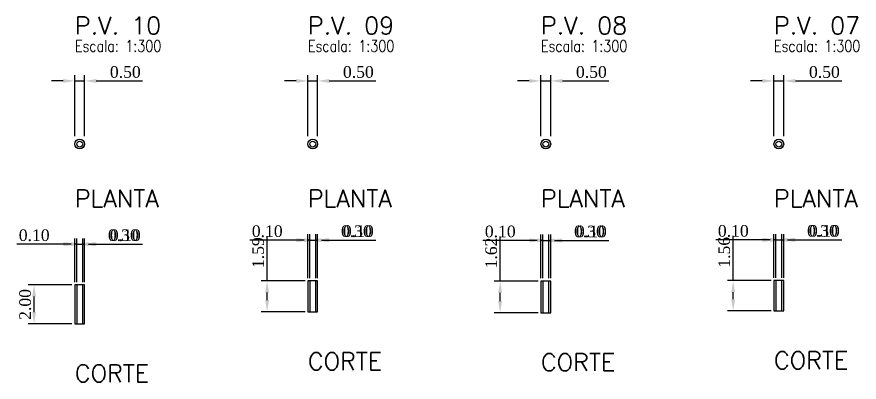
# Model space of a CAD drawing. Extents: x -44 to 14114764, y -20 to 289527804.
# Drawn here: x 360153.86 to 360197.19, y 7353289.66 to 7353308.47 of the extents above; entities that cross this region are included whole.
import ezdxf

# ---------------------------------------------------------------- set-up
doc = ezdxf.new("R2010")
doc.units = 0
doc.header["$PDMODE"] = 3
doc.header["$PDSIZE"] = 0.1
for name, color, linetype in [('DETALHE_POCO_COT', 8, 'Continuous'), ('DETALHE_POCO_FOR', 7, 'Continuous'), ('DETALHE_POCO_TIT', 5, 'Continuous'), ('DETALHE_POCO_TXT', 7, 'Continuous')]:
    doc.layers.add(name, color=color, linetype=linetype)
doc.styles.add('ROMANS', font='ROMANS.shx', dxfattribs={"height": 2})
doc.styles.get("Standard").update_dxf_attribs({"font": 'times.ttf'})
doc.dimstyles.new('ISO-25', dxfattribs={"dimtxt": 2.5, "dimasz": 2.5, "dimexe": 1.25, "dimexo": 0.625, "dimtad": 1, "dimtxsty": 'Standard', "dimcen": 2.5, "dimadec": 0, "dimazin": 0, "dimtfac": 1, "dimtmove": 0, "dimatfit": 3, "dimfxl": 1, "dimarcsym": 0})

# ---------------------------------------------------------------- blocks, each defined once
blk = doc.blocks.new('*D714')
at = {"layer": 'Defpoints', "color": 0, "transparency": 16777216}
for p in [(360157.347, 7353305.165), (360156.847, 7353302.165), (360157.347, 7353302.165)]:
    blk.add_point(p, dxfattribs=at)
at = {"layer": 'DETALHE_POCO_COT', "color": 0, "lineweight": -2, "transparency": 16777216}
for p, q in [((360156.247, 7353305.165), (360155.647, 7353305.165)), ((360156.847, 7353302.315), (360156.847, 7353305.465)), ((360156.847, 7353305.165), (360157.347, 7353305.165)), ((360157.347, 7353302.315), (360157.347, 7353305.465)), ((360157.947, 7353305.165), (360160.333, 7353305.165))]:
    blk.add_line(p, q, dxfattribs=at)
at = {"layer": 'DETALHE_POCO_COT', "color": 0, "transparency": 16777216}
for points in [[(360156.247, 7353305.265), (360156.247, 7353305.065), (360156.847, 7353305.165)], [(360157.947, 7353305.265), (360157.947, 7353305.065), (360157.347, 7353305.165)]]:
    blk.add_solid(points, dxfattribs=at)
at = {"layer": 'DETALHE_POCO_COT', "color": 0, "transparency": 16777216, "insert": (360159.44, 7353305.621), "char_height": 0.6, "attachment_point": 5}
blk.add_mtext('0.50', dxfattribs=at)
blk = doc.blocks.new('*D715')
at = {"layer": 'Defpoints', "color": 0, "transparency": 16777216}
for p in [(360154.747, 7353294.664), (360156.847, 7353294.664), (360156.847, 7353292.661)]:
    blk.add_point(p, dxfattribs=at)
at = {"layer": 'DETALHE_POCO_COT', "color": 0, "lineweight": -2, "transparency": 16777216}
for p, q in [((360156.697, 7353294.664), (360154.447, 7353294.664)), ((360154.747, 7353293.261), (360154.747, 7353294.064)), ((360156.697, 7353292.661), (360154.447, 7353292.661))]:
    blk.add_line(p, q, dxfattribs=at)
at = {"layer": 'DETALHE_POCO_COT', "color": 0, "transparency": 16777216}
for points in [[(360154.647, 7353294.064), (360154.847, 7353294.064), (360154.747, 7353294.664)], [(360154.647, 7353293.261), (360154.847, 7353293.261), (360154.747, 7353292.661)]]:
    blk.add_solid(points, dxfattribs=at)
at = {"layer": 'DETALHE_POCO_COT', "color": 0, "transparency": 16777216, "insert": (360154.291, 7353293.662), "char_height": 0.6, "attachment_point": 5, "rotation": 90}
blk.add_mtext('2.00', dxfattribs=at)
blk = doc.blocks.new('*D716')
at = {"layer": 'Defpoints', "color": 0, "transparency": 16777216}
for p in [(360156.947, 7353296.764), (360156.847, 7353294.664), (360156.947, 7353294.664)]:
    blk.add_point(p, dxfattribs=at)
at = {"layer": 'DETALHE_POCO_COT', "color": 0, "lineweight": -2, "transparency": 16777216}
for p, q in [((360156.847, 7353294.814), (360156.847, 7353297.064)), ((360156.947, 7353294.814), (360156.947, 7353297.064)), ((360156.247, 7353296.764), (360153.86, 7353296.764)), ((360156.947, 7353296.764), (360156.847, 7353296.764)), ((360157.547, 7353296.764), (360158.147, 7353296.764))]:
    blk.add_line(p, q, dxfattribs=at)
at = {"layer": 'DETALHE_POCO_COT', "color": 0, "transparency": 16777216}
for points in [[(360156.247, 7353296.864), (360156.247, 7353296.664), (360156.847, 7353296.764)], [(360157.547, 7353296.864), (360157.547, 7353296.664), (360156.947, 7353296.764)]]:
    blk.add_solid(points, dxfattribs=at)
at = {"layer": 'DETALHE_POCO_COT', "color": 0, "transparency": 16777216, "insert": (360154.753, 7353297.22), "char_height": 0.6, "attachment_point": 5}
blk.add_mtext('0.10', dxfattribs=at)
blk = doc.blocks.new('*D717')
at = {"layer": 'Defpoints', "color": 0, "transparency": 16777216}
for p in [(360157.247, 7353296.764), (360156.947, 7353294.664), (360157.247, 7353294.664)]:
    blk.add_point(p, dxfattribs=at)
at = {"layer": 'DETALHE_POCO_COT', "color": 0, "lineweight": -2, "transparency": 16777216}
for p, q in [((360156.947, 7353294.814), (360156.947, 7353297.064)), ((360157.247, 7353294.814), (360157.247, 7353297.064)), ((360156.347, 7353296.764), (360155.747, 7353296.764)), ((360156.947, 7353296.764), (360157.247, 7353296.764)), ((360157.847, 7353296.764), (360160.233, 7353296.764))]:
    blk.add_line(p, q, dxfattribs=at)
at = {"layer": 'DETALHE_POCO_COT', "color": 0, "transparency": 16777216}
for points in [[(360156.347, 7353296.864), (360156.347, 7353296.664), (360156.947, 7353296.764)], [(360157.847, 7353296.864), (360157.847, 7353296.664), (360157.247, 7353296.764)]]:
    blk.add_solid(points, dxfattribs=at)
at = {"layer": 'DETALHE_POCO_COT', "color": 0, "transparency": 16777216, "insert": (360159.34, 7353297.22), "char_height": 0.6, "attachment_point": 5}
blk.add_mtext('0.30', dxfattribs=at)
blk = doc.blocks.new('*D718')
at = {"layer": 'Defpoints', "color": 0, "transparency": 16777216}
for p in [(360157.347, 7353296.764), (360157.247, 7353294.664), (360157.347, 7353294.664)]:
    blk.add_point(p, dxfattribs=at)
at = {"layer": 'DETALHE_POCO_COT', "color": 0, "lineweight": -2, "transparency": 16777216}
for p, q in [((360157.247, 7353294.814), (360157.247, 7353297.064)), ((360157.347, 7353294.814), (360157.347, 7353297.064)), ((360156.647, 7353296.764), (360156.047, 7353296.764)), ((360157.247, 7353296.764), (360157.347, 7353296.764)), ((360157.947, 7353296.764), (360160.333, 7353296.764))]:
    blk.add_line(p, q, dxfattribs=at)
at = {"layer": 'DETALHE_POCO_COT', "color": 0, "transparency": 16777216}
for points in [[(360156.647, 7353296.864), (360156.647, 7353296.664), (360157.247, 7353296.764)], [(360157.947, 7353296.864), (360157.947, 7353296.664), (360157.347, 7353296.764)]]:
    blk.add_solid(points, dxfattribs=at)
at = {"layer": 'DETALHE_POCO_COT', "color": 0, "transparency": 16777216, "insert": (360159.44, 7353297.22), "char_height": 0.6, "attachment_point": 5}
blk.add_mtext('0.10', dxfattribs=at)
blk = doc.blocks.new('*D719')
at = {"layer": 'Defpoints', "color": 0, "transparency": 16777216}
for p in [(360169.335, 7353305.165), (360168.835, 7353302.165), (360169.335, 7353302.165)]:
    blk.add_point(p, dxfattribs=at)
at = {"layer": 'DETALHE_POCO_COT', "color": 0, "lineweight": -2, "transparency": 16777216}
for p, q in [((360168.235, 7353305.165), (360167.635, 7353305.165)), ((360168.835, 7353302.315), (360168.835, 7353305.465)), ((360168.835, 7353305.165), (360169.335, 7353305.165)), ((360169.335, 7353302.315), (360169.335, 7353305.465)), ((360169.935, 7353305.165), (360172.322, 7353305.165))]:
    blk.add_line(p, q, dxfattribs=at)
at = {"layer": 'DETALHE_POCO_COT', "color": 0, "transparency": 16777216}
for points in [[(360168.235, 7353305.265), (360168.235, 7353305.065), (360168.835, 7353305.165)], [(360169.935, 7353305.265), (360169.935, 7353305.065), (360169.335, 7353305.165)]]:
    blk.add_solid(points, dxfattribs=at)
at = {"layer": 'DETALHE_POCO_COT', "color": 0, "transparency": 16777216, "insert": (360171.429, 7353305.621), "char_height": 0.6, "attachment_point": 5}
blk.add_mtext('0.50', dxfattribs=at)
blk = doc.blocks.new('*D720')
at = {"layer": 'Defpoints', "color": 0, "transparency": 16777216}
for p in [(360166.735, 7353294.871), (360168.835, 7353294.871), (360168.835, 7353293.284)]:
    blk.add_point(p, dxfattribs=at)
at = {"layer": 'DETALHE_POCO_COT', "color": 0, "lineweight": -2, "transparency": 16777216}
for p, q in [((360166.735, 7353294.871), (360166.735, 7353297.18)), ((360168.685, 7353294.871), (360166.435, 7353294.871)), ((360166.735, 7353293.884), (360166.735, 7353294.271)), ((360168.685, 7353293.284), (360166.435, 7353293.284))]:
    blk.add_line(p, q, dxfattribs=at)
at = {"layer": 'DETALHE_POCO_COT', "color": 0, "transparency": 16777216}
for points in [[(360166.635, 7353294.271), (360166.835, 7353294.271), (360166.735, 7353294.871)], [(360166.635, 7353293.884), (360166.835, 7353293.884), (360166.735, 7353293.284)]]:
    blk.add_solid(points, dxfattribs=at)
at = {"layer": 'DETALHE_POCO_COT', "color": 0, "transparency": 16777216, "insert": (360166.279, 7353296.326), "char_height": 0.6, "attachment_point": 5, "rotation": 90}
blk.add_mtext('1.59', dxfattribs=at)
blk = doc.blocks.new('*D721')
at = {"layer": 'Defpoints', "color": 0, "transparency": 16777216}
for p in [(360168.935, 7353296.971), (360168.835, 7353294.871), (360168.935, 7353294.871)]:
    blk.add_point(p, dxfattribs=at)
at = {"layer": 'DETALHE_POCO_COT', "color": 0, "lineweight": -2, "transparency": 16777216}
for p, q in [((360168.235, 7353296.971), (360165.849, 7353296.971)), ((360168.835, 7353295.021), (360168.835, 7353297.271)), ((360168.935, 7353296.971), (360168.835, 7353296.971)), ((360168.935, 7353295.021), (360168.935, 7353297.271)), ((360169.535, 7353296.971), (360170.135, 7353296.971))]:
    blk.add_line(p, q, dxfattribs=at)
at = {"layer": 'DETALHE_POCO_COT', "color": 0, "transparency": 16777216}
for points in [[(360168.235, 7353297.071), (360168.235, 7353296.871), (360168.835, 7353296.971)], [(360169.535, 7353297.071), (360169.535, 7353296.871), (360168.935, 7353296.971)]]:
    blk.add_solid(points, dxfattribs=at)
at = {"layer": 'DETALHE_POCO_COT', "color": 0, "transparency": 16777216, "insert": (360166.742, 7353297.427), "char_height": 0.6, "attachment_point": 5}
blk.add_mtext('0.10', dxfattribs=at)
blk = doc.blocks.new('*D722')
at = {"layer": 'Defpoints', "color": 0, "transparency": 16777216}
for p in [(360169.235, 7353296.971), (360168.935, 7353294.871), (360169.235, 7353294.871)]:
    blk.add_point(p, dxfattribs=at)
at = {"layer": 'DETALHE_POCO_COT', "color": 0, "lineweight": -2, "transparency": 16777216}
for p, q in [((360168.335, 7353296.971), (360167.735, 7353296.971)), ((360168.935, 7353295.021), (360168.935, 7353297.271)), ((360168.935, 7353296.971), (360169.235, 7353296.971)), ((360169.235, 7353295.021), (360169.235, 7353297.271)), ((360169.835, 7353296.971), (360172.222, 7353296.971))]:
    blk.add_line(p, q, dxfattribs=at)
at = {"layer": 'DETALHE_POCO_COT', "color": 0, "transparency": 16777216}
for points in [[(360168.335, 7353297.071), (360168.335, 7353296.871), (360168.935, 7353296.971)], [(360169.835, 7353297.071), (360169.835, 7353296.871), (360169.235, 7353296.971)]]:
    blk.add_solid(points, dxfattribs=at)
at = {"layer": 'DETALHE_POCO_COT', "color": 0, "transparency": 16777216, "insert": (360171.329, 7353297.427), "char_height": 0.6, "attachment_point": 5}
blk.add_mtext('0.30', dxfattribs=at)
blk = doc.blocks.new('*D723')
at = {"layer": 'Defpoints', "color": 0, "transparency": 16777216}
for p in [(360169.335, 7353296.971), (360169.235, 7353294.871), (360169.335, 7353294.871)]:
    blk.add_point(p, dxfattribs=at)
at = {"layer": 'DETALHE_POCO_COT', "color": 0, "lineweight": -2, "transparency": 16777216}
for p, q in [((360168.635, 7353296.971), (360168.035, 7353296.971)), ((360169.235, 7353295.021), (360169.235, 7353297.271)), ((360169.235, 7353296.971), (360169.335, 7353296.971)), ((360169.335, 7353295.021), (360169.335, 7353297.271)), ((360169.935, 7353296.971), (360172.322, 7353296.971))]:
    blk.add_line(p, q, dxfattribs=at)
at = {"layer": 'DETALHE_POCO_COT', "color": 0, "transparency": 16777216}
for points in [[(360168.635, 7353297.071), (360168.635, 7353296.871), (360169.235, 7353296.971)], [(360169.935, 7353297.071), (360169.935, 7353296.871), (360169.335, 7353296.971)]]:
    blk.add_solid(points, dxfattribs=at)
at = {"layer": 'DETALHE_POCO_COT', "color": 0, "transparency": 16777216, "insert": (360171.429, 7353297.427), "char_height": 0.6, "attachment_point": 5}
blk.add_mtext('0.10', dxfattribs=at)
blk = doc.blocks.new('*D724')
at = {"layer": 'Defpoints', "color": 0, "transparency": 16777216}
for p in [(360181.324, 7353305.165), (360180.824, 7353302.165), (360181.324, 7353302.165)]:
    blk.add_point(p, dxfattribs=at)
at = {"layer": 'DETALHE_POCO_COT', "color": 0, "lineweight": -2, "transparency": 16777216}
for p, q in [((360180.224, 7353305.165), (360179.624, 7353305.165)), ((360180.824, 7353302.315), (360180.824, 7353305.465)), ((360180.824, 7353305.165), (360181.324, 7353305.165)), ((360181.324, 7353302.315), (360181.324, 7353305.465)), ((360181.924, 7353305.165), (360184.311, 7353305.165))]:
    blk.add_line(p, q, dxfattribs=at)
at = {"layer": 'DETALHE_POCO_COT', "color": 0, "transparency": 16777216}
for points in [[(360180.224, 7353305.265), (360180.224, 7353305.065), (360180.824, 7353305.165)], [(360181.924, 7353305.265), (360181.924, 7353305.065), (360181.324, 7353305.165)]]:
    blk.add_solid(points, dxfattribs=at)
at = {"layer": 'DETALHE_POCO_COT', "color": 0, "transparency": 16777216, "insert": (360183.418, 7353305.621), "char_height": 0.6, "attachment_point": 5}
blk.add_mtext('0.50', dxfattribs=at)
blk = doc.blocks.new('*D725')
at = {"layer": 'Defpoints', "color": 0, "transparency": 16777216}
for p in [(360178.724, 7353294.856), (360180.824, 7353294.856), (360180.824, 7353293.236)]:
    blk.add_point(p, dxfattribs=at)
at = {"layer": 'DETALHE_POCO_COT', "color": 0, "lineweight": -2, "transparency": 16777216}
for p, q in [((360178.724, 7353294.856), (360178.724, 7353297.165)), ((360180.674, 7353294.856), (360178.424, 7353294.856)), ((360178.724, 7353293.836), (360178.724, 7353294.256)), ((360180.674, 7353293.236), (360178.424, 7353293.236))]:
    blk.add_line(p, q, dxfattribs=at)
at = {"layer": 'DETALHE_POCO_COT', "color": 0, "transparency": 16777216}
for points in [[(360178.624, 7353294.256), (360178.824, 7353294.256), (360178.724, 7353294.856)], [(360178.624, 7353293.836), (360178.824, 7353293.836), (360178.724, 7353293.236)]]:
    blk.add_solid(points, dxfattribs=at)
at = {"layer": 'DETALHE_POCO_COT', "color": 0, "transparency": 16777216, "insert": (360178.268, 7353296.31), "char_height": 0.6, "attachment_point": 5, "rotation": 90}
blk.add_mtext('1.62', dxfattribs=at)
blk = doc.blocks.new('*D726')
at = {"layer": 'Defpoints', "color": 0, "transparency": 16777216}
for p in [(360180.924, 7353296.956), (360180.824, 7353294.856), (360180.924, 7353294.856)]:
    blk.add_point(p, dxfattribs=at)
at = {"layer": 'DETALHE_POCO_COT', "color": 0, "lineweight": -2, "transparency": 16777216}
for p, q in [((360180.224, 7353296.956), (360177.837, 7353296.956)), ((360180.824, 7353295.006), (360180.824, 7353297.256)), ((360180.924, 7353296.956), (360180.824, 7353296.956)), ((360180.924, 7353295.006), (360180.924, 7353297.256)), ((360181.524, 7353296.956), (360182.124, 7353296.956))]:
    blk.add_line(p, q, dxfattribs=at)
at = {"layer": 'DETALHE_POCO_COT', "color": 0, "transparency": 16777216}
for points in [[(360180.224, 7353297.056), (360180.224, 7353296.856), (360180.824, 7353296.956)], [(360181.524, 7353297.056), (360181.524, 7353296.856), (360180.924, 7353296.956)]]:
    blk.add_solid(points, dxfattribs=at)
at = {"layer": 'DETALHE_POCO_COT', "color": 0, "transparency": 16777216, "insert": (360178.731, 7353297.412), "char_height": 0.6, "attachment_point": 5}
blk.add_mtext('0.10', dxfattribs=at)
blk = doc.blocks.new('*D727')
at = {"layer": 'Defpoints', "color": 0, "transparency": 16777216}
for p in [(360181.224, 7353296.956), (360180.924, 7353294.856), (360181.224, 7353294.856)]:
    blk.add_point(p, dxfattribs=at)
at = {"layer": 'DETALHE_POCO_COT', "color": 0, "lineweight": -2, "transparency": 16777216}
for p, q in [((360180.324, 7353296.956), (360179.724, 7353296.956)), ((360180.924, 7353295.006), (360180.924, 7353297.256)), ((360180.924, 7353296.956), (360181.224, 7353296.956)), ((360181.224, 7353295.006), (360181.224, 7353297.256)), ((360181.824, 7353296.956), (360184.211, 7353296.956))]:
    blk.add_line(p, q, dxfattribs=at)
at = {"layer": 'DETALHE_POCO_COT', "color": 0, "transparency": 16777216}
for points in [[(360180.324, 7353297.056), (360180.324, 7353296.856), (360180.924, 7353296.956)], [(360181.824, 7353297.056), (360181.824, 7353296.856), (360181.224, 7353296.956)]]:
    blk.add_solid(points, dxfattribs=at)
at = {"layer": 'DETALHE_POCO_COT', "color": 0, "transparency": 16777216, "insert": (360183.318, 7353297.412), "char_height": 0.6, "attachment_point": 5}
blk.add_mtext('0.30', dxfattribs=at)
blk = doc.blocks.new('*D728')
at = {"layer": 'Defpoints', "color": 0, "transparency": 16777216}
for p in [(360181.324, 7353296.956), (360181.224, 7353294.856), (360181.324, 7353294.856)]:
    blk.add_point(p, dxfattribs=at)
at = {"layer": 'DETALHE_POCO_COT', "color": 0, "lineweight": -2, "transparency": 16777216}
for p, q in [((360180.624, 7353296.956), (360180.024, 7353296.956)), ((360181.224, 7353295.006), (360181.224, 7353297.256)), ((360181.224, 7353296.956), (360181.324, 7353296.956)), ((360181.324, 7353295.006), (360181.324, 7353297.256)), ((360181.924, 7353296.956), (360184.311, 7353296.956))]:
    blk.add_line(p, q, dxfattribs=at)
at = {"layer": 'DETALHE_POCO_COT', "color": 0, "transparency": 16777216}
for points in [[(360180.624, 7353297.056), (360180.624, 7353296.856), (360181.224, 7353296.956)], [(360181.924, 7353297.056), (360181.924, 7353296.856), (360181.324, 7353296.956)]]:
    blk.add_solid(points, dxfattribs=at)
at = {"layer": 'DETALHE_POCO_COT', "color": 0, "transparency": 16777216, "insert": (360183.418, 7353297.412), "char_height": 0.6, "attachment_point": 5}
blk.add_mtext('0.10', dxfattribs=at)
blk = doc.blocks.new('*D729')
at = {"layer": 'Defpoints', "color": 0, "transparency": 16777216}
for p in [(360193.313, 7353305.165), (360192.813, 7353302.165), (360193.313, 7353302.165)]:
    blk.add_point(p, dxfattribs=at)
at = {"layer": 'DETALHE_POCO_COT', "color": 0, "lineweight": -2, "transparency": 16777216}
for p, q in [((360192.213, 7353305.165), (360191.613, 7353305.165)), ((360192.813, 7353302.315), (360192.813, 7353305.465)), ((360192.813, 7353305.165), (360193.313, 7353305.165)), ((360193.313, 7353302.315), (360193.313, 7353305.465)), ((360193.913, 7353305.165), (360196.3, 7353305.165))]:
    blk.add_line(p, q, dxfattribs=at)
at = {"layer": 'DETALHE_POCO_COT', "color": 0, "transparency": 16777216}
for points in [[(360192.213, 7353305.265), (360192.213, 7353305.065), (360192.813, 7353305.165)], [(360193.913, 7353305.265), (360193.913, 7353305.065), (360193.313, 7353305.165)]]:
    blk.add_solid(points, dxfattribs=at)
at = {"layer": 'DETALHE_POCO_COT', "color": 0, "transparency": 16777216, "insert": (360195.406, 7353305.621), "char_height": 0.6, "attachment_point": 5}
blk.add_mtext('0.50', dxfattribs=at)
blk = doc.blocks.new('*D730')
at = {"layer": 'Defpoints', "color": 0, "transparency": 16777216}
for p in [(360190.713, 7353294.887), (360192.813, 7353294.887), (360192.813, 7353293.332)]:
    blk.add_point(p, dxfattribs=at)
at = {"layer": 'DETALHE_POCO_COT', "color": 0, "lineweight": -2, "transparency": 16777216}
for p, q in [((360190.713, 7353294.887), (360190.713, 7353297.2)), ((360192.663, 7353294.887), (360190.413, 7353294.887)), ((360190.713, 7353293.932), (360190.713, 7353294.287)), ((360192.663, 7353293.332), (360190.413, 7353293.332))]:
    blk.add_line(p, q, dxfattribs=at)
at = {"layer": 'DETALHE_POCO_COT', "color": 0, "transparency": 16777216}
for points in [[(360190.613, 7353294.287), (360190.813, 7353294.287), (360190.713, 7353294.887)], [(360190.613, 7353293.932), (360190.813, 7353293.932), (360190.713, 7353293.332)]]:
    blk.add_solid(points, dxfattribs=at)
at = {"layer": 'DETALHE_POCO_COT', "color": 0, "transparency": 16777216, "insert": (360190.257, 7353296.344), "char_height": 0.6, "attachment_point": 5, "rotation": 90}
blk.add_mtext('1.56', dxfattribs=at)
blk = doc.blocks.new('*D731')
at = {"layer": 'Defpoints', "color": 0, "transparency": 16777216}
for p in [(360192.913, 7353296.987), (360192.813, 7353294.887), (360192.913, 7353294.887)]:
    blk.add_point(p, dxfattribs=at)
at = {"layer": 'DETALHE_POCO_COT', "color": 0, "lineweight": -2, "transparency": 16777216}
for p, q in [((360192.813, 7353295.037), (360192.813, 7353297.287)), ((360192.913, 7353295.037), (360192.913, 7353297.287)), ((360192.213, 7353296.987), (360189.826, 7353296.987)), ((360192.913, 7353296.987), (360192.813, 7353296.987)), ((360193.513, 7353296.987), (360194.113, 7353296.987))]:
    blk.add_line(p, q, dxfattribs=at)
at = {"layer": 'DETALHE_POCO_COT', "color": 0, "transparency": 16777216}
for points in [[(360192.213, 7353297.087), (360192.213, 7353296.887), (360192.813, 7353296.987)], [(360193.513, 7353297.087), (360193.513, 7353296.887), (360192.913, 7353296.987)]]:
    blk.add_solid(points, dxfattribs=at)
at = {"layer": 'DETALHE_POCO_COT', "color": 0, "transparency": 16777216, "insert": (360190.72, 7353297.443), "char_height": 0.6, "attachment_point": 5}
blk.add_mtext('0.10', dxfattribs=at)
blk = doc.blocks.new('*D732')
at = {"layer": 'Defpoints', "color": 0, "transparency": 16777216}
for p in [(360193.213, 7353296.987), (360192.913, 7353294.887), (360193.213, 7353294.887)]:
    blk.add_point(p, dxfattribs=at)
at = {"layer": 'DETALHE_POCO_COT', "color": 0, "lineweight": -2, "transparency": 16777216}
for p, q in [((360192.913, 7353295.037), (360192.913, 7353297.287)), ((360193.213, 7353295.037), (360193.213, 7353297.287)), ((360192.313, 7353296.987), (360191.713, 7353296.987)), ((360192.913, 7353296.987), (360193.213, 7353296.987)), ((360193.813, 7353296.987), (360196.2, 7353296.987))]:
    blk.add_line(p, q, dxfattribs=at)
at = {"layer": 'DETALHE_POCO_COT', "color": 0, "transparency": 16777216}
for points in [[(360192.313, 7353297.087), (360192.313, 7353296.887), (360192.913, 7353296.987)], [(360193.813, 7353297.087), (360193.813, 7353296.887), (360193.213, 7353296.987)]]:
    blk.add_solid(points, dxfattribs=at)
at = {"layer": 'DETALHE_POCO_COT', "color": 0, "transparency": 16777216, "insert": (360195.306, 7353297.443), "char_height": 0.6, "attachment_point": 5}
blk.add_mtext('0.30', dxfattribs=at)
blk = doc.blocks.new('*D733')
at = {"layer": 'Defpoints', "color": 0, "transparency": 16777216}
for p in [(360193.313, 7353296.987), (360193.213, 7353294.887), (360193.313, 7353294.887)]:
    blk.add_point(p, dxfattribs=at)
at = {"layer": 'DETALHE_POCO_COT', "color": 0, "lineweight": -2, "transparency": 16777216}
for p, q in [((360193.213, 7353295.037), (360193.213, 7353297.287)), ((360193.313, 7353295.037), (360193.313, 7353297.287)), ((360192.613, 7353296.987), (360192.013, 7353296.987)), ((360193.213, 7353296.987), (360193.313, 7353296.987)), ((360193.913, 7353296.987), (360196.3, 7353296.987))]:
    blk.add_line(p, q, dxfattribs=at)
at = {"layer": 'DETALHE_POCO_COT', "color": 0, "transparency": 16777216}
for points in [[(360192.613, 7353297.087), (360192.613, 7353296.887), (360193.213, 7353296.987)], [(360193.913, 7353297.087), (360193.913, 7353296.887), (360193.313, 7353296.987)]]:
    blk.add_solid(points, dxfattribs=at)
at = {"layer": 'DETALHE_POCO_COT', "color": 0, "transparency": 16777216, "insert": (360195.406, 7353297.443), "char_height": 0.6, "attachment_point": 5}
blk.add_mtext('0.10', dxfattribs=at)

msp = doc.modelspace()

# ---------------------------------------------------------------- linework, layer by layer
at = {"layer": 'DETALHE_POCO_FOR', "linetype": 'Continuous'}
for points in [[(360168.835, 7353293.284), (360169.335, 7353293.284), (360169.335, 7353294.871), (360168.835, 7353294.871)], [(360168.935, 7353293.284), (360169.235, 7353293.284), (360169.235, 7353294.871), (360168.935, 7353294.871)], [(360180.824, 7353293.236), (360181.324, 7353293.236), (360181.324, 7353294.856), (360180.824, 7353294.856)], [(360180.924, 7353293.236), (360181.224, 7353293.236), (360181.224, 7353294.856), (360180.924, 7353294.856)], [(360192.813, 7353293.332), (360193.313, 7353293.332), (360193.313, 7353294.887), (360192.813, 7353294.887)], [(360192.913, 7353293.332), (360193.213, 7353293.332), (360193.213, 7353294.887), (360192.913, 7353294.887)], [(360156.847, 7353292.661), (360157.347, 7353292.661), (360157.347, 7353294.664), (360156.847, 7353294.664)], [(360156.947, 7353292.661), (360157.247, 7353292.661), (360157.247, 7353294.664), (360156.947, 7353294.664)]]:
    msp.add_lwpolyline(points, close=True, dxfattribs=at)
for centre, radius in [((360157.097, 7353301.915), 0.25), ((360157.097, 7353301.915), 0.15), ((360169.085, 7353301.915), 0.25), ((360169.085, 7353301.915), 0.15), ((360181.074, 7353301.915), 0.25), ((360181.074, 7353301.915), 0.15), ((360193.063, 7353301.915), 0.25), ((360193.063, 7353301.915), 0.15)]:
    msp.add_circle(centre, radius, dxfattribs=at)

# ---------------------------------------------------------------- texts
at = {"layer": 'DETALHE_POCO_TIT', "linetype": 'Continuous', "style": 'ROMANS'}
for s, p in [('P.V. 10', (360156.847, 7353307.565)), ('P.V. 09', (360168.835, 7353307.565)), ('P.V. 08', (360180.824, 7353307.565)), ('P.V. 07', (360192.813, 7353307.565)), ('PLANTA', (360156.847, 7353298.665)), ('PLANTA', (360168.835, 7353298.665)), ('PLANTA', (360180.824, 7353298.665)), ('PLANTA', (360192.813, 7353298.665)), ('CORTE', (360192.813, 7353290.332)), ('CORTE', (360168.835, 7353290.284)), ('CORTE', (360180.824, 7353290.236)), ('CORTE', (360156.847, 7353289.661))]:
    msp.add_text(s, height=0.9, dxfattribs=at).set_placement(p)
at = {"layer": 'DETALHE_POCO_TXT', "linetype": 'Continuous', "style": 'ROMANS', "width": 0.8}
for p in [(360156.847, 7353306.665), (360168.835, 7353306.665), (360180.824, 7353306.665), (360192.813, 7353306.665)]:
    msp.add_text('Escala: 1:300', height=0.6, dxfattribs=at).set_placement(p)

# ---------------------------------------------------------------- dimensions: what is measured, and where the dimension line sits
at = {"layer": 'DETALHE_POCO_COT'}
for base, p1, p2, text, override, picture, middle in [((360157.347, 7353305.165), (360156.847, 7353302.165), (360157.347, 7353302.165), '0.50', {"dimscale": 0.24, "dimzin": 0}, '*D714', (360159.44, 7353305.621)), ((360169.335, 7353305.165), (360168.835, 7353302.165), (360169.335, 7353302.165), '0.50', {"dimscale": 0.24, "dimzin": 0}, '*D719', (360171.429, 7353305.621)), ((360181.324, 7353305.165), (360180.824, 7353302.165), (360181.324, 7353302.165), '0.50', {"dimscale": 0.24, "dimzin": 0}, '*D724', (360183.418, 7353305.621)), ((360193.313, 7353305.165), (360192.813, 7353302.165), (360193.313, 7353302.165), '0.50', {"dimscale": 0.24, "dimzin": 0}, '*D729', (360195.406, 7353305.621)), ((360168.935, 7353296.971), (360168.835, 7353294.871), (360168.935, 7353294.871), '0.10', {"dimscale": 0.24, "dimjust": 1, "dimzin": 0}, '*D721', (360166.742, 7353297.427)), ((360169.235, 7353296.971), (360168.935, 7353294.871), (360169.235, 7353294.871), '0.30', {"dimscale": 0.24, "dimzin": 0}, '*D722', (360171.329, 7353297.427)), ((360169.335, 7353296.971), (360169.235, 7353294.871), (360169.335, 7353294.871), '0.10', {"dimscale": 0.24, "dimjust": 2, "dimzin": 0}, '*D723', (360171.429, 7353297.427)), ((360180.924, 7353296.956), (360180.824, 7353294.856), (360180.924, 7353294.856), '0.10', {"dimscale": 0.24, "dimjust": 1, "dimzin": 0}, '*D726', (360178.731, 7353297.412)), ((360181.224, 7353296.956), (360180.924, 7353294.856), (360181.224, 7353294.856), '0.30', {"dimscale": 0.24, "dimzin": 0}, '*D727', (360183.318, 7353297.412)), ((360181.324, 7353296.956), (360181.224, 7353294.856), (360181.324, 7353294.856), '0.10', {"dimscale": 0.24, "dimjust": 2, "dimzin": 0}, '*D728', (360183.418, 7353297.412)), ((360192.913, 7353296.987), (360192.813, 7353294.887), (360192.913, 7353294.887), '0.10', {"dimscale": 0.24, "dimjust": 1, "dimzin": 0}, '*D731', (360190.72, 7353297.443)), ((360193.213, 7353296.987), (360192.913, 7353294.887), (360193.213, 7353294.887), '0.30', {"dimscale": 0.24, "dimzin": 0}, '*D732', (360195.306, 7353297.443)), ((360193.313, 7353296.987), (360193.213, 7353294.887), (360193.313, 7353294.887), '0.10', {"dimscale": 0.24, "dimjust": 2, "dimzin": 0}, '*D733', (360195.406, 7353297.443)), ((360156.947, 7353296.764), (360156.847, 7353294.664), (360156.947, 7353294.664), '0.10', {"dimscale": 0.24, "dimjust": 1, "dimzin": 0}, '*D716', (360154.753, 7353297.22)), ((360157.247, 7353296.764), (360156.947, 7353294.664), (360157.247, 7353294.664), '0.30', {"dimscale": 0.24, "dimzin": 0}, '*D717', (360159.34, 7353297.22)), ((360157.347, 7353296.764), (360157.247, 7353294.664), (360157.347, 7353294.664), '0.10', {"dimscale": 0.24, "dimjust": 2, "dimzin": 0}, '*D718', (360159.44, 7353297.22))]:
    dim = msp.add_linear_dim(base=base, p1=p1, p2=p2, text=text, dimstyle='ISO-25', override=override, dxfattribs=at)
    dim.commit()
    dim.dimension.update_dxf_attribs({"geometry": picture, "text_midpoint": middle})
for base, p1, p2, text, picture, middle in [((360166.735, 7353294.871), (360168.835, 7353293.284), (360168.835, 7353294.871), '1.59', '*D720', (360166.279, 7353296.326)), ((360178.724, 7353294.856), (360180.824, 7353293.236), (360180.824, 7353294.856), '1.62', '*D725', (360178.268, 7353296.31)), ((360190.713, 7353294.887), (360192.813, 7353293.332), (360192.813, 7353294.887), '1.56', '*D730', (360190.257, 7353296.344)), ((360154.747, 7353294.664), (360156.847, 7353292.661), (360156.847, 7353294.664), '2.00', '*D715', (360154.291, 7353293.662))]:
    dim = msp.add_linear_dim(base=base, p1=p1, p2=p2, angle=90, text=text, dimstyle='ISO-25', override={"dimscale": 0.24, "dimzin": 0}, dxfattribs=at)
    dim.commit()
    dim.dimension.update_dxf_attribs({"geometry": picture, "text_midpoint": middle})

doc.saveas('drawing.dxf')
